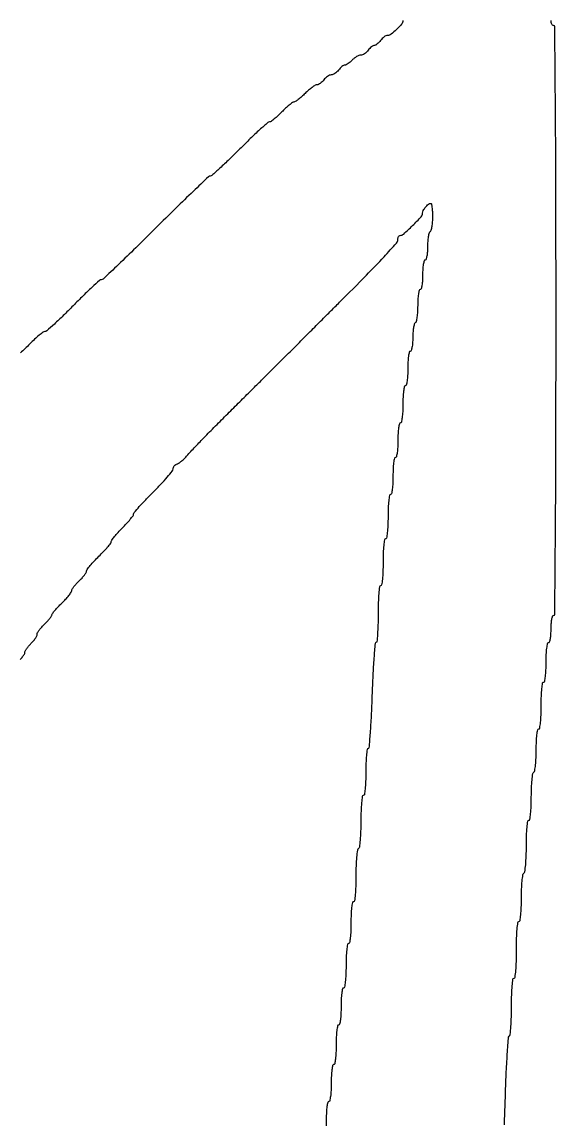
# Model space of a CAD drawing. Extents: x 70 to 555, y 314 to 2123.
# Drawn here: x 338.9 to 555, y 773.9 to 1218.5 of the extents above; entities that cross this region are included whole.
import ezdxf

# ---------------------------------------------------------------- set-up
doc = ezdxf.new("R2010")
doc.units = 0

msp = doc.modelspace()

# ---------------------------------------------------------------- linework, layer by layer
for points in [[(70.501511, 1876.502276, 0.000005), (70.25038, 1712.125, 0.000282)], [(70.057133, 1509.856089, 0.000098), (70, 1218.5, 0.000098), (70.057133, 927.143911, 0.000282), (70.25038, 724.875, 0.000005), (70.501511, 560.497724, 0.413763)], [(554.491839, 1221.487457, 0.000136), (554.747899, 1251, 0.001549)], [(534.111607, 771.568063, 0.003207), (534.450055, 781.25, -0.003284), (534.792294, 790.997242, -0.005167), (535.227639, 799.361875, -0.001578), (535.701312, 806.584454, -0.176247), (536.085305, 807.45, 0.167908), (536.449272, 808.235813, 0.006628), (536.731308, 811.440313, 0.011089), (536.933628, 815.301286, 0.007544), (537, 819.7, -0.006954), (537.064758, 824.356204, -0.015114), (537.272124, 827.925, -0.010355), (537.566954, 830.619763, -0.37672), (538, 831, 0.377473), (538.433932, 831.382029, 0.010078), (538.728261, 834.125, 0.014876), (538.935375, 837.755364, 0.00681), (539, 842.5, -0.00681), (539.064625, 847.244636, -0.014876), (539.271739, 850.875, -0.010078), (539.566068, 853.617971, -0.377473), (540, 854, 0.368182), (540.423469, 854.360727, 0.013538), (540.72352, 856.610246, 0.017744), (540.933731, 859.60645, 0.00864), (541, 863.440983, -0.009825), (541.072193, 867.114385, -0.014948), (541.292846, 870.298201, -0.009784), (541.601718, 872.889062, -0.223356), (542, 873.5, 0.226705), (542.405641, 874.130983, 0.008824), (542.711258, 876.954336, 0.013933), (542.929152, 880.446467, 0.008613), (543, 884.559017, -0.007645), (543.065391, 888.835465, -0.016228), (543.273944, 892.139754, -0.011677), (543.571055, 894.628089, -0.373154), (544, 895, 0.368182), (544.423469, 895.360727, 0.013538), (544.72352, 897.610246, 0.017744), (544.933731, 900.60645, 0.00864), (545, 904.440983, -0.009825), (545.072193, 908.114385, -0.014948), (545.292846, 911.298201, -0.009784), (545.601718, 913.889062, -0.223356), (546, 914.5, 0.218668), (546.395703, 915.095281, 0.011541), (546.70625, 917.416025, 0.016428), (546.927457, 920.279817, 0.01106), (547, 923.559017, -0.009924), (547.067351, 926.95187, -0.019558), (547.279617, 929.639754, -0.015837), (547.582964, 931.65245, -0.362066), (548, 932, 0.368504), (548.423816, 932.361438, 0.013417), (548.723684, 934.625, 0.017647), (548.933788, 937.639392, 0.008575), (549, 941.5, -0.008575), (549.066212, 945.360608, -0.017647), (549.276316, 948.375, -0.013417), (549.576184, 950.638562, -0.368504), (550, 951, 0.358912), (550.413821, 951.340974, 0.01702), (550.71875, 953.25, 0.020476), (550.932089, 955.801826, 0.010616), (551, 959, -0.010616), (551.067911, 962.198174, -0.020476), (551.28125, 964.75, -0.01702), (551.586179, 966.659026, -0.358912), (552, 967, 0.332234), (552.391033, 967.292067, 0.026982), (552.70625, 968.615625, 0.027868), (552.927854, 970.39166, 0.017105), (553, 972.5, -0.017105), (553.072146, 974.60834, -0.027868), (553.29375, 976.384375, -0.026982), (553.608967, 977.707933, -0.332234), (554, 978, 0.411606), (554.491872, 978.487509, 0.000135), (554.747908, 1008.125, 0.001543), (554.942265, 1044.920337, 0.000549), (555, 1097.5, 0.000549), (554.942265, 1150.079663, 0.001543), (554.747908, 1186.875, 0.000135), (554.491872, 1216.512491, 0.411606), (554, 1217, -0.191087), (553.618118, 1217.151477, -0.088204), (553.29375, 1217.5875, -0.068025), (553.073693, 1218.234582, -0.048028), (553, 1219, -0.048028)], [(493, 1219, -0.174621), (492.492926, 1217.59234, -0.028256), (490.481239, 1215.4243, -0.028647), (488.23283, 1213.495588, -0.16439), (486.766214, 1213, 0.113243), (486.156398, 1212.860091, 0.043766), (485.407202, 1212.4125, 0.040482), (484.649462, 1211.765245, 0.039628), (484, 1211, -0.031954), (483.370316, 1210.234581, -0.035955), (482.670999, 1209.5875, -0.038722), (482.004653, 1209.13423, -0.13072), (481.5, 1209, 0.13072), (480.995347, 1208.86577, 0.038722), (480.329001, 1208.4125, 0.035955), (479.629684, 1207.765419, 0.031954), (479, 1207, -0.048007), (478.328281, 1206.234846, -0.044118), (477.504803, 1205.5875, -0.046988), (476.660566, 1205.143542, -0.097866), (475.934228, 1205, 0.092851), (475.183084, 1204.859298, 0.039274), (474.255419, 1204.4125, 0.037108), (473.312523, 1203.765298, 0.039899), (472.5, 1203, -0.028188), (471.724478, 1202.234537, -0.031068), (470.891456, 1201.5875, -0.032673), (470.118795, 1201.131714, -0.117443), (469.565772, 1201, 0.126007), (469.034929, 1200.864062, 0.040203), (468.348322, 1200.4125, 0.037202), (467.634566, 1199.765368, 0.033869), (467, 1199, -0.046192), (466.333162, 1198.234835, -0.043436), (465.524124, 1197.5875, -0.046457), (464.700861, 1197.142914, -0.100918), (464, 1197, 0.100918), (463.299139, 1196.857086, 0.046457), (462.475876, 1196.4125, 0.043436), (461.666838, 1195.765165, 0.046192), (461, 1195, -0.039283), (460.351439, 1194.234749, -0.040305), (459.596359, 1193.5875, -0.043587), (458.850976, 1193.139712, -0.113952), (458.245907, 1193, 0.137442), (457.53564, 1192.801, 0.020614), (456.290777, 1191.971875, 0.021856), (454.869592, 1190.840156, 0.017302), (453.433333, 1189.5, -0.013833), (452.016583, 1188.159546, -0.018464), (450.65447, 1187.028125, -0.015872), (449.477592, 1186.179958, -0.149279), (448.888266, 1186, 0.158674), (448.290858, 1185.805517, 0.014087), (447.021248, 1184.825, 0.017289), (445.548246, 1183.532123, 0.012612), (444, 1182, -0.013389), (442.447023, 1180.467962, -0.018134), (440.959595, 1179.175, -0.015242), (439.674808, 1178.200684, -0.155828), (439.046517, 1178, 0.184075), (438.327189, 1177.725891, 0.002967), (435.04986, 1174.76875, 0.007329), (431.271826, 1171.215991, 0.004743), (427, 1167, -0.004394), (422.733994, 1162.783871, -0.006828), (418.974212, 1159.23125, -0.002587), (415.705716, 1156.257311, -0.185348), (415.035432, 1156, 0.192007), (414.339461, 1155.722506, 0.00077), (408.145245, 1149.83125, 0.003685), (401.141939, 1143.050593, 0.002293), (393.02352, 1135, -0.00245), (384.900135, 1126.949532, -0.003927), (377.881114, 1120.16875, -0.000874), (371.682782, 1114.294815, -0.191487), (370.941203, 1114, 0.185224), (370.234022, 1113.728719, 0.003238), (367.147393, 1110.915625, 0.007696), (363.585931, 1107.524288, 0.004994), (359.569015, 1103.5, -0.00551), (355.543987, 1099.4759, -0.008422), (351.957159, 1096.084375, -0.00385), (348.856583, 1093.29352, -0.183307), (348.082859, 1093, 0.160852), (347.378996, 1092.767551, 0.012515), (345.795778, 1091.53125, 0.016076), (343.95387, 1089.915283, 0.011564), (342, 1088, -0.011102), (340.049672, 1086.08465, -0.015545), (338.218614, 1084.46875, -0.011817)], [(338.148659, 960.15683, 0.023583), (339.11875, 961.315331, 0.022756), (339.825478, 962.338545, 0.140654), (340, 962.946664, -0.125974), (340.152696, 963.543108, -0.025011), (340.734375, 964.489162, -0.02503), (341.542937, 965.549852, -0.021009), (342.5, 966.590909, 0.023194), (343.456969, 967.641035, 0.0267), (344.265625, 968.728849, 0.027253), (344.842482, 969.710303, 0.119787), (345, 970.358363, -0.133072), (345.180064, 971.022947, -0.02443), (345.88125, 972.097794, -0.024718), (346.851452, 973.306658, -0.020273), (348, 974.5, 0.014357), (349.148955, 975.665844, 0.019167), (350.11875, 976.791713, 0.01666), (350.844223, 977.767293, 0.152695), (351, 978.265492, -0.165551), (351.177898, 978.788056, -0.011313), (352.175, 980.023919, -0.015197), (353.467668, 981.462877, -0.010776), (355, 983, 0.014184), (356.531954, 984.557838, 0.018977), (357.825, 986.060059, 0.016407), (358.793412, 987.360886, 0.15296), (359, 988.02039, -0.138962), (359.176379, 988.642764, -0.023416), (359.88125, 989.674991, -0.024055), (360.851375, 990.840756, -0.019322), (362, 992, 0.019106), (363.148639, 993.158256, 0.023863), (364.11875, 994.32105, 0.023148), (364.82437, 995.34958, 0.139651), (365, 995.966134, -0.162586), (365.227067, 996.645972, -0.011817), (366.46875, 998.218614, -0.015545), (368.08465, 1000.049672, -0.011102), (370, 1002, 0.009919), (371.915526, 1003.941302, 0.014149), (373.53125, 1005.744636, 0.010031), (374.787822, 1007.291484, 0.167069), (375, 1007.90876, -0.160665), (375.201608, 1008.519984, -0.011273), (376.321875, 1009.964152, -0.015048), (377.776165, 1011.647934, -0.010727), (379.5, 1013.447368, 0.011039), (381.223793, 1015.249005, 0.015408), (382.678125, 1016.93954, 0.011741), (383.794994, 1018.390145, 0.159496), (384, 1019.016464, -0.178893), (384.249121, 1019.690464, -0.004867), (386.35, 1022.096379, -0.009503), (388.934253, 1024.889602, -0.006303), (392, 1028, 0.008681), (395.06512, 1031.139493, 0.012602), (397.65, 1034.02297, 0.008205), (399.687061, 1036.494973, 0.169811), (400, 1037.389833, -0.106227), (400.130692, 1037.998047, -0.069938), (400.514063, 1038.605518, -0.065657), (401.081026, 1039.120151, -0.070138), (401.75, 1039.456508, 0.073716), (402.590204, 1039.886478, 0.022327), (403.720312, 1040.772309, 0.021834), (404.914349, 1041.891651, 0.022162), (406, 1043.10552, -0.01878), (407.612022, 1044.932634, -0.00217), (411.398677, 1048.878325, -0.00261), (415.949046, 1053.529951, -0.002128), (420.867836, 1058.463789, 0.000061), (425.823118, 1063.393305, 0.000073), (430.483869, 1068.032295, 0.000062), (434.40998, 1071.942186, 0.000486), (436.235671, 1073.764329, -0.005181), (438.064946, 1075.593603), (442.026296, 1079.554954), (446.729765, 1084.258423, 0.02439), (451.735671, 1089.264329, -0.000019), (456.751202, 1094.279482, -0.000022), (461.483869, 1099.011013, -0.000019), (465.476237, 1103.001755, -0.000145), (467.367836, 1104.891339, 0.002333), (478.262549, 1115.870115, 0.007434), (485.394857, 1123.343948, 0.004791), (490.415224, 1128.86907, 0.184034), (491, 1130.404037, -0.0556), (491.068097, 1131.014533, -0.075142), (491.26978, 1131.531186, -0.094521), (491.568012, 1131.877697, -0.169511), (491.918401, 1132, 0.187078), (493.341927, 1132.551937, 0.009778), (496.960813, 1135.986797, 0.009684), (500.445804, 1139.562447, 0.190555), (501, 1140.963806, -0.127718), (501.284391, 1142.058999, -0.043633), (502.212195, 1143.428846, -0.042841), (503.337234, 1144.593329, -0.168139), (504.25, 1144.961963, -0.369199), (504.545832, 1144.733937, -0.017211), (504.779688, 1143.390538, -0.021536), (504.946027, 1141.642397, -0.012951), (505, 1139.559017, -0.017115), (504.927098, 1137.429906, -0.023783), (504.70625, 1135.534775, -0.021638), (504.39092, 1134.032051, -0.194165), (504, 1133.5, 0.194165), (503.60908, 1132.967949, 0.021638), (503.29375, 1131.465225, 0.023783), (503.072902, 1129.570094, 0.017115), (503, 1127.440983, -0.017292), (502.927848, 1125.35528, -0.028158), (502.70625, 1123.598289, -0.027462), (502.390894, 1122.290799, -0.331172), (502, 1122, 0.339565), (501.604992, 1121.696775, 0.024068), (501.291667, 1120.25, 0.025878), (501.071434, 1118.316313, 0.015416), (501, 1116, -0.015416), (500.928566, 1113.683687, -0.025878), (500.708333, 1111.75, -0.024068), (500.395008, 1110.303225, -0.339565), (500, 1110, 0.344703), (499.600091, 1109.687125, 0.022248), (499.288814, 1108.139754, 0.024479), (499.070479, 1106.069583, 0.014034), (499, 1103.559017, -0.014475), (498.927252, 1101.046572, -0.020711), (498.70625, 1098.828525, -0.017258), (498.392727, 1097.057756, -0.204655), (498, 1096.5, 0.194165), (497.60908, 1095.967949, 0.021638), (497.29375, 1094.465225, 0.023783), (497.072902, 1092.570094, 0.017115), (497, 1090.440983, -0.017292), (496.927848, 1088.35528, -0.028158), (496.70625, 1086.598289, -0.027462), (496.390894, 1085.290799, -0.331172), (496, 1085, 0.350432), (495.594567, 1084.676067, 0.020168), (495.285714, 1083, 0.022889), (495.069433, 1080.756986, 0.01259), (495, 1078, -0.01259), (494.930567, 1075.243014, -0.022889), (494.714286, 1073, -0.020168), (494.405433, 1071.323933, -0.350432), (494, 1071, 0.354925), (493.590162, 1070.667147, 0.018508), (493.283333, 1068.875, 0.02162), (493.068623, 1066.477527, 0.011522), (493, 1063.5, -0.011522), (492.931377, 1060.522473, -0.02162), (492.716667, 1058.125, -0.018508), (492.409838, 1056.332853, -0.354925), (492, 1056, 0.350432), (491.594567, 1055.676067, 0.020168), (491.285714, 1054, 0.022889), (491.069433, 1051.756986, 0.01259), (491, 1049, -0.01259), (490.930567, 1046.243014, -0.022889), (490.714286, 1044, -0.020168), (490.405433, 1042.323933, -0.350432), (490, 1042, 0.354925), (489.590162, 1041.667147, 0.018508), (489.283333, 1039.875, 0.02162), (489.068623, 1037.477527, 0.011522), (489, 1034.5, -0.011522), (488.931377, 1031.522473, -0.02162), (488.716667, 1029.125, -0.018508), (488.409838, 1027.332853, -0.354925), (488, 1027, 0.365646), (487.579235, 1026.64481, 0.014491), (487.277778, 1024.5, 0.018502), (487.066717, 1021.639727, 0.009164), (487, 1018, -0.009164), (486.933283, 1014.360273, -0.018502), (486.722222, 1011.5, -0.014491), (486.420765, 1009.35519, -0.365646), (486, 1009, 0.368504), (485.576184, 1008.638562, 0.013417), (485.276316, 1006.375, 0.017647), (485.066212, 1003.360608, 0.008575), (485, 999.5, -0.008575), (484.933788, 995.639392, -0.017647), (484.723684, 992.625, -0.013417), (484.423816, 990.361438, -0.368504), (484, 990, 0.377473), (483.566068, 989.617971, 0.010078), (483.271739, 986.875, 0.014876), (483.064625, 983.244636, 0.00681), (483, 978.5, -0.007157), (482.936876, 974.090556, -0.011889), (482.742141, 970.378125, -0.005555), (482.474434, 967.319187, -0.385677), (482.122184, 967, 0.390612), (481.754119, 966.660688, 0.001618), (481.286943, 960.684375, 0.006354), (480.855607, 953.743954, 0.003822), (480.51149, 945.5, -0.003872), (480.166547, 937.25605, -0.006437), (479.732661, 930.315625, -0.00166), (479.262109, 924.343439, -0.39041), (478.889306, 924, 0.377719), (478.534305, 923.68719, 0.008212), (478.261234, 921.209375, 0.014555), (478.063973, 918.142484, 0.008781), (478, 914.5, -0.008575), (477.933788, 910.639392, -0.017647), (477.723684, 907.625, -0.013417), (477.423816, 905.361438, -0.368504), (477, 905, 0.373154), (476.571055, 904.628089, 0.011677), (476.273944, 902.139754, 0.016228), (476.065391, 898.835465, 0.007645), (476, 894.559017, -0.008613), (475.929152, 890.446467, -0.013933), (475.711258, 886.954336, -0.008824), (475.405641, 884.130983, -0.226705), (475, 883.5, 0.226705), (474.594359, 882.869017, 0.008824), (474.288742, 880.045664, 0.013933), (474.070848, 876.553533, 0.008613), (474, 872.440983, -0.007645), (473.934609, 868.164535, -0.016228), (473.726056, 864.860246, -0.011677), (473.428945, 862.371911, -0.373154), (473, 862, 0.362465), (472.582553, 861.651608, 0.015687), (472.279412, 859.625, 0.019442), (472.06728, 856.918912, 0.009838), (472, 853.5, -0.009838), (471.93272, 850.081088, -0.019442), (471.720588, 847.375, -0.015687), (471.417447, 845.348392, -0.362465), (471, 845, 0.365646), (470.579235, 844.64481, 0.014491), (470.277778, 842.5, 0.018502), (470.066717, 839.639727, 0.009164), (470, 836, -0.009164), (469.933283, 832.360273, -0.018502), (469.722222, 829.5, -0.014491), (469.420765, 827.35519, -0.365646), (469, 827, 0.354925), (468.590162, 826.667147, 0.018508), (468.283333, 824.875, 0.02162), (468.068623, 822.477527, 0.011522), (468, 819.5, -0.011522), (467.931377, 816.522473, -0.02162), (467.716667, 814.125, -0.018508), (467.409838, 812.332853, -0.354925), (467, 812, 0.358912), (466.586179, 811.659026, 0.01702), (466.28125, 809.75, 0.020476), (466.067911, 807.198174, 0.010616), (466, 804, -0.010616), (465.932089, 800.801826, -0.020476), (465.71875, 798.25, -0.01702), (465.413821, 796.340974, -0.358912), (465, 796, 0.354925), (464.590162, 795.667147, 0.018508), (464.283333, 793.875, 0.02162), (464.068623, 791.477527, 0.011522), (464, 788.5, -0.011522), (463.931377, 785.522473, -0.02162), (463.716667, 783.125, -0.018508), (463.409838, 781.332853, -0.354925), (463, 781, 0.350432), (462.594567, 780.676067, 0.020168), (462.285714, 779, 0.022889), (462.069433, 776.756986, 0.01259), (462, 774, -0.01259), (461.930567, 771.243014, -0.022889)]]:
    msp.add_lwpolyline(points, format="xyb")

doc.saveas('drawing.dxf')
